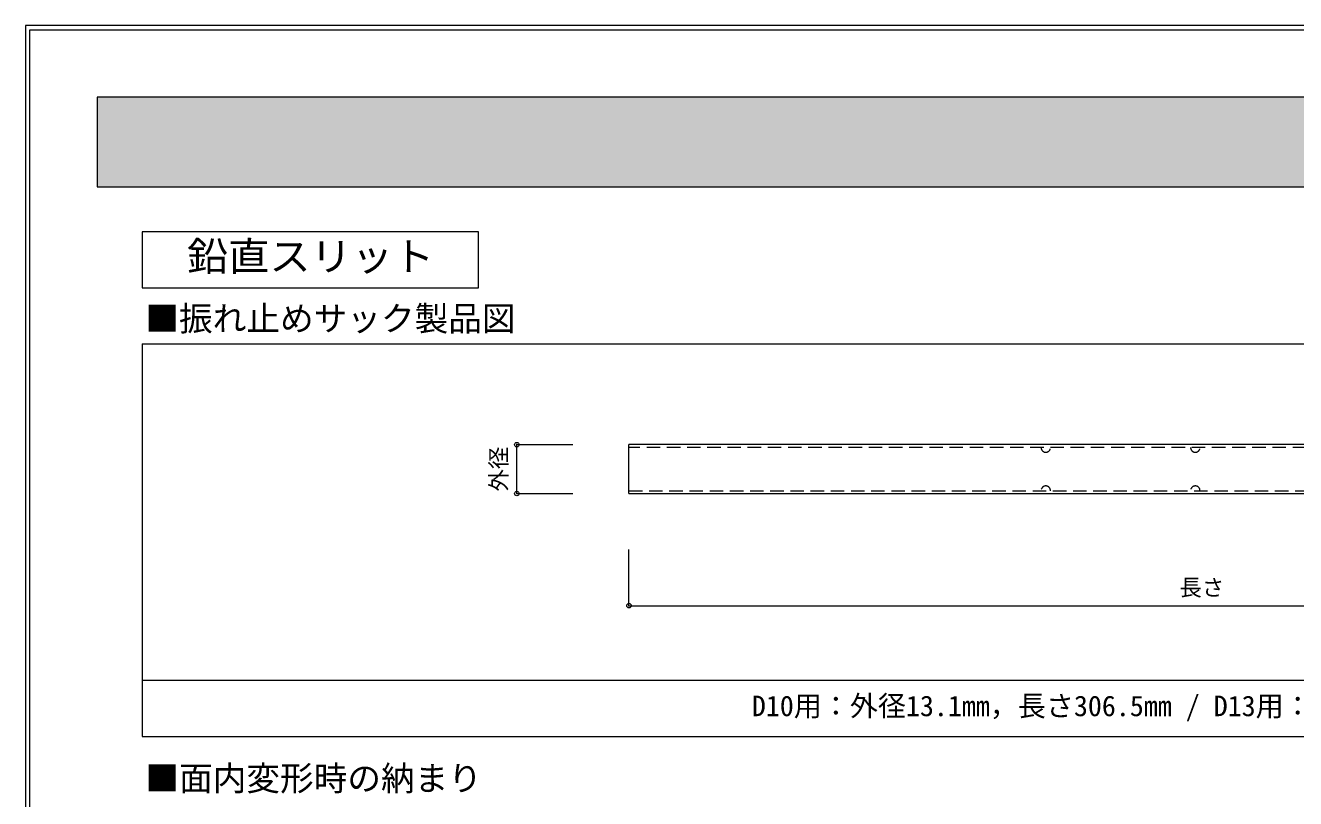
# Model space of a CAD drawing. Units: millimetres on the paper, enlarged 8 times, with parts at other scales. Extents: x -1603 to 1603, y -1111 to 1111.
# Drawn here: x -1603 to -697, y 560 to 1111 of the extents above; entities that cross this region are included whole.
import ezdxf
from ezdxf.enums import TextEntityAlignment as Align

# ---------------------------------------------------------------- set-up
doc = ezdxf.new("R2010")
doc.units = ezdxf.units.MM
doc.header["$LTSCALE"] = 8
doc.header["$PDMODE"] = 32
doc.header["$PDSIZE"] = 3.2
doc.linetypes.add('DASHED1', pattern=[1.8, 1.2, -0.6])
for name, color, linetype, lineweight in [('0-0_', 7, 'Continuous', 9), ('1-0_', 7, 'Continuous', 9), ('2-0_通り芯', 2, 'Continuous', 9)]:
    doc.layers.add(name, color=color, linetype=linetype, lineweight=lineweight)
doc.styles.add('ＭＳ ゴシック', font='')
doc.styles.get('ＭＳ ゴシック').set_extended_font_data('MS Gothic')

msp = doc.modelspace()

# ---------------------------------------------------------------- linework, layer by layer
at = {"layer": '0-0_'}
for p, q in [((-1600, 1108), (1600, 1108)), ((-1600, -1108), (-1600, 1108))]:
    msp.add_line(p, q, dxfattribs=at)
msp.add_lwpolyline([(1603.2, 1111.2), (-1603.2, 1111.2), (-1603.2, -1111.2)], dxfattribs=at)
at = {"layer": '1-0_'}
for p, q in [((-1552, 1060), (-1552, 996)), ((1552, 1060), (-1552, 1060)), ((-1552, 996), (1552, 996)), ((-1280, 964), (-1520, 964)), ((-1520, 964), (-1520, 924)), ((-1280, 924), (-1280, 964)), ((-1520, 924), (-1280, 924)), ((-1520, 884), (-40, 884)), ((-1520, 884), (-1520, 604)), ((-1520, 644), (-40, 644)), ((-1520, 604), (-40, 604))]:
    msp.add_line(p, q, dxfattribs=at)
at = {"layer": '1-0_', "color": 9}
msp.add_solid([(-1552, 996), (1552, 996), (-1552, 1060), (1552, 1060)], dxfattribs=at)
at = {"layer": '2-0_通り芯', "color": 7}
for p, q in [((-1252.667, 812.133), (-1212.667, 812.133)), ((-1252.667, 777.2), (-1252.667, 812.133)), ((-1252.667, 777.2), (-1212.667, 777.2)), ((-1172.667, 697.2), (-1172.667, 737.2)), ((-1172.667, 697.2), (-355.333, 697.2))]:
    msp.add_line(p, q, dxfattribs=at)
at = {"layer": '2-0_通り芯'}
for p, q in [((-1172.667, 777.2), (-1172.667, 812.133)), ((-630, 812.133), (-1172.667, 812.133)), ((-1172.667, 777.2), (-630, 777.2))]:
    msp.add_line(p, q, dxfattribs=at)
at = {"layer": '2-0_通り芯', "linetype": 'DASHED1'}
for p, q in [((-372.8, 810.133), (-1172.667, 810.133)), ((-1172.667, 779.2), (-372.8, 779.2))]:
    msp.add_line(p, q, dxfattribs=at)
for centre, start, end in [((-875.333, 810), 177.70756, 2.29244), ((-768.667, 810), 177.70756, 2.29244), ((-875.333, 779.333), 357.70756, 182.29244), ((-768.667, 779.333), 357.70756, 182.29244)]:
    msp.add_arc(centre, 3.333, start, end, dxfattribs=at)
at = {"layer": '2-0_通り芯'}
for p in [(-1252.667, 812.133), (-1252.667, 777.2), (-1172.667, 697.2)]:
    msp.add_point(p, dxfattribs=at)

# ---------------------------------------------------------------- texts
at = {"layer": '1-0_', "style": 'ＭＳ ゴシック', "width": 1.05}
msp.add_text('鉛直スリット', height=20.53, dxfattribs=at).set_placement((-1488, 930), align=Align.BOTTOM_LEFT)
at = {"layer": '1-0_', "style": 'ＭＳ ゴシック'}
for s, height, p in [('■振れ止めサック製品図', 17.6, (-1517.6, 888)), ('D10用：外径13.1mm，長さ306.5mm / D13用：外径16.4mm，長さ380mm', 14.66, (-1085, 614)), ('■面内変形時の納まり', 17.6, (-1517.6, 560))]:
    msp.add_text(s, height=height, dxfattribs=at).set_placement(p, align=Align.BOTTOM_LEFT)
at = {"layer": '2-0_通り芯', "color": 7, "style": 'ＭＳ ゴシック'}
msp.add_text('外径', height=11.73, rotation=90, dxfattribs=at).set_placement((-1256.267, 778.667), align=Align.BOTTOM_LEFT)
msp.add_text('長さ', height=11.73, dxfattribs=at).set_placement((-780, 700.8), align=Align.BOTTOM_LEFT)

doc.saveas('drawing.dxf')
